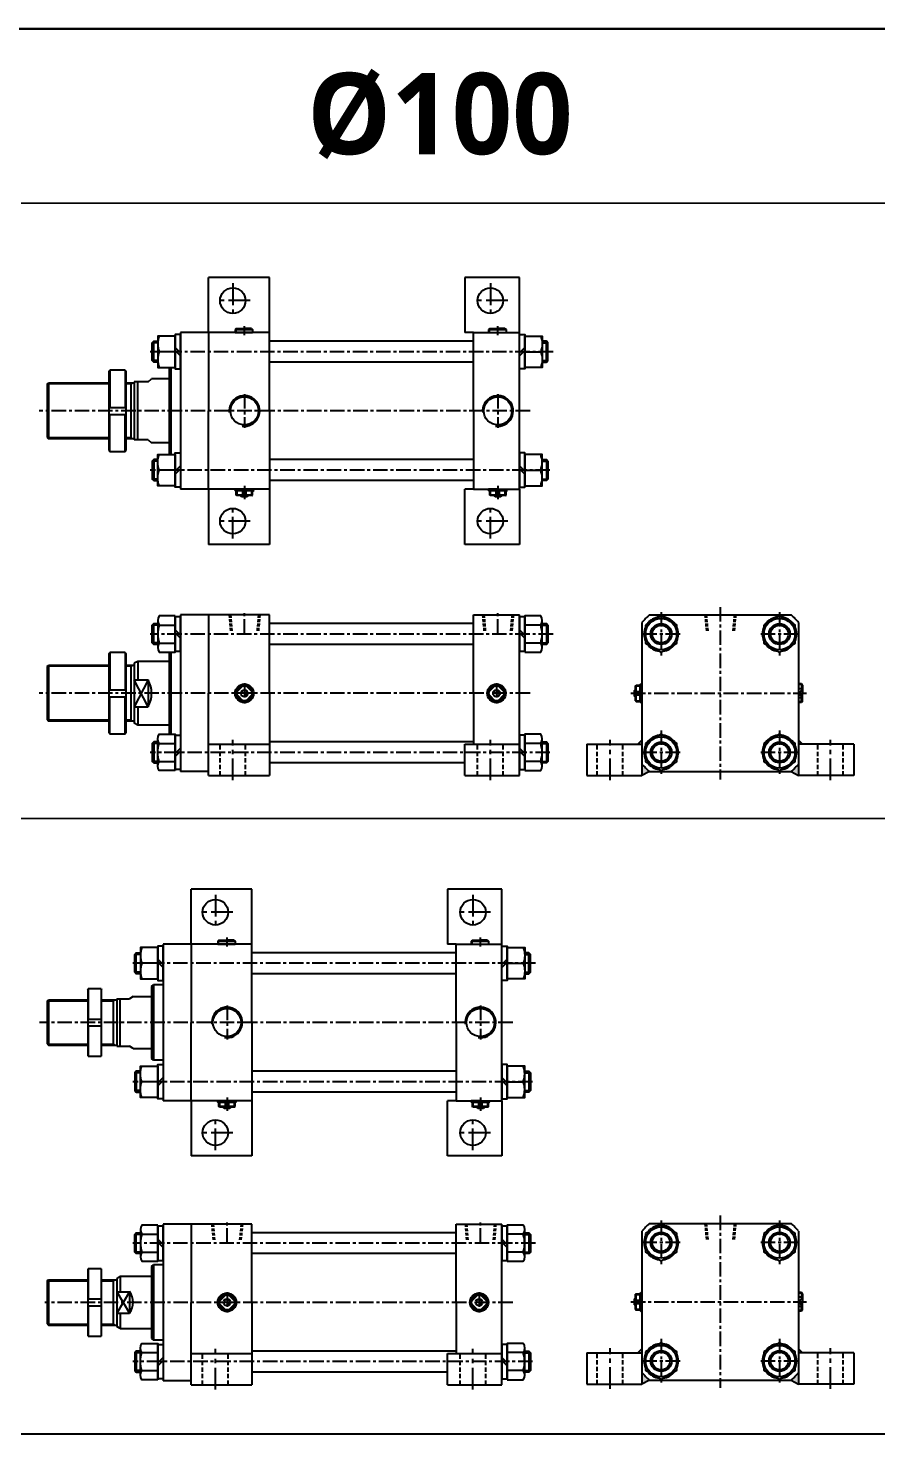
# Model space of a CAD drawing. Extents: x -819 to 29893, y -8942 to 3511.
# Drawn here: x 2728 to 3459, y 2299 to 3511 of the extents above; entities that cross this region are included whole.
import ezdxf

# ---------------------------------------------------------------- set-up
doc = ezdxf.new("R2010")
doc.units = 0
doc.header["$LTSCALE"] = 10
doc.header["$MEASUREMENT"] = 0
for name, pattern in [('CENTER', [2, 1.25, -0.25, 0.25, -0.25]), ('CENTERX2', [4, 2.5, -0.5, 0.5, -0.5]), ('HIDDEN', [0.375, 0.25, -0.125]), ('HIDDENX2', [0.75, 0.5, -0.25])]:
    doc.linetypes.add(name, pattern=pattern)
doc.layers.get('0').update_dxf_attribs({"linetype": 'CONTINUOUS'})
for name, color, linetype in [('CEN', 1, 'CENTERX2'), ('HID', 2, 'HIDDENX2'), ('ML', 7, 'CONTINUOUS'), ('외형선', 3, 'CONTINUOUS')]:
    doc.layers.add(name, color=color, linetype=linetype)
doc.styles.add('문자', font='romans.shx')

msp = doc.modelspace()

# ---------------------------------------------------------------- hatches: boundary and pattern name
at = {"layer": 'ML'}
h = msp.add_hatch(color=256, dxfattribs=at)
h.paths.add_polyline_path([(3257.3, 2897.3), (3253.8, 2893.8), (3257.3, 2893.8)])
h.paths.add_polyline_path([(3263.8, 2870.3, -0.02515), (3257.3, 2876.8), (3257.3, 2866.8)])
h = msp.add_hatch(color=256, dxfattribs=at)
h.paths.add_polyline_path([(3392.3, 2897.3), (3392.3, 2893.8), (3395.8, 2893.8)])
h.paths.add_polyline_path([(3392.3, 2876.8, -0.02515), (3385.8, 2870.3), (3392.3, 2866.8)])
h = msp.add_hatch(color=256, dxfattribs=at)
h.paths.add_polyline_path([(3257.3, 2372.9), (3253.8, 2369.4), (3257.3, 2369.4)])
h.paths.add_polyline_path([(3263.8, 2345.9, -0.02515), (3257.3, 2352.4), (3257.3, 2342.4)])
h = msp.add_hatch(color=256, dxfattribs=at)
h.paths.add_polyline_path([(3392.3, 2372.9), (3392.3, 2369.4), (3395.8, 2369.4)])
h.paths.add_polyline_path([(3392.3, 2352.4, -0.02515), (3385.8, 2345.9), (3392.3, 2342.4)])

# ---------------------------------------------------------------- linework, layer by layer
at = {"layer": 'CEN', "color": 1, "linetype": 'CENTER', "ltscale": 1.5}
for p, q in [((2904.6, 3291.1), (2904.6, 3261.1)), ((3126.6, 3291.1), (3126.6, 3261.1)), ((2919.6, 3276.1), (2889.6, 3276.1)), ((3141.6, 3276.1), (3111.6, 3276.1)), ((2904.6, 3071.1), (2904.6, 3101.1)), ((3126.6, 3071.1), (3126.6, 3101.1)), ((2919.6, 3086.1), (2889.6, 3086.1)), ((3141.6, 3086.1), (3111.6, 3086.1)), ((2904.6, 2862.8), (2904.6, 2897.8)), ((3126.6, 2862.8), (3126.6, 2897.8)), ((3229.8, 2862.8), (3229.8, 2897.8)), ((3419.8, 2862.8), (3419.8, 2897.8)), ((2889.6, 2764.1), (2889.6, 2734.1)), ((3111.6, 2764.1), (3111.6, 2734.1)), ((2904.6, 2749.1), (2874.6, 2749.1)), ((3126.6, 2749.1), (3096.6, 2749.1)), ((2889.6, 2544.1), (2889.6, 2574.1)), ((3111.6, 2544.1), (3111.6, 2574.1)), ((2904.6, 2559.1), (2874.6, 2559.1)), ((3126.6, 2559.1), (3096.6, 2559.1)), ((2889.6, 2337.9), (2889.6, 2372.9)), ((3111.6, 2337.9), (3111.6, 2372.9)), ((3229.8, 2338.4), (3229.8, 2373.4)), ((3419.8, 2338.4), (3419.8, 2373.4))]:
    msp.add_line(p, q, dxfattribs=at)
at = {"layer": 'CEN', "color": 7, "linetype": 'Continuous', "ltscale": 1.5}
for p, q in [((3104.6, 2866.8), (3104.6, 2893.8)), ((3089.6, 2341.9), (3089.6, 2368.9))]:
    msp.add_line(p, q, dxfattribs=at)
at = {"layer": 'HID', "color": 6, "linetype": 'HIDDEN', "ltscale": 1.5}
for p, q in [((2893.6, 2866.8), (2893.6, 2893.8)), ((2915.6, 2866.8), (2915.6, 2893.8)), ((3115.6, 2866.8), (3115.6, 2893.8)), ((3137.6, 2866.8), (3137.6, 2893.8)), ((3218.8, 2866.8), (3218.8, 2893.8)), ((3240.8, 2866.8), (3240.8, 2893.8)), ((3408.8, 2866.8), (3408.8, 2893.8)), ((3430.8, 2866.8), (3430.8, 2893.8)), ((2878.6, 2341.9), (2878.6, 2368.9)), ((2900.6, 2341.9), (2900.6, 2368.9)), ((3100.6, 2341.9), (3100.6, 2368.9)), ((3122.6, 2341.9), (3122.6, 2368.9)), ((3218.8, 2342.4), (3218.8, 2369.4)), ((3240.8, 2342.4), (3240.8, 2369.4)), ((3408.8, 2342.4), (3408.8, 2369.4)), ((3430.8, 2342.4), (3430.8, 2369.4))]:
    msp.add_line(p, q, dxfattribs=at)
at = {"layer": 'ML'}
for p, q in [((4354.6, 3510.2), (150, 3510.2)), ((2883.6, 3248.6), (2883.6, 3296.1)), ((2936.1, 3296.1), (2883.6, 3296.1)), ((3151.6, 3296.1), (3104.6, 3296.1)), ((3104.6, 3296.1), (3104.6, 3248.6)), ((3151.6, 3248.6), (3151.6, 3296.1)), ((2907.6, 3252.1), (2906.6, 3251.1)), ((2906.6, 3251.1), (2906.6, 3248.6)), ((2906.6, 3251.1), (2921.6, 3251.1)), ((2907.6, 3252.1), (2914.6, 3252.1)), ((2920.6, 3252.1), (2914.6, 3252.1)), ((2920.6, 3252.1), (2921.6, 3251.1)), ((2921.6, 3251.1), (2921.6, 3248.6)), ((3126.1, 3252.1), (3125.1, 3251.1)), ((3125.1, 3251.1), (3125.1, 3248.6)), ((3125.1, 3251.1), (3140.1, 3251.1)), ((3126.1, 3252.1), (3133.1, 3252.1)), ((3139.1, 3252.1), (3133.1, 3252.1)), ((3139.1, 3252.1), (3140.1, 3251.1)), ((3140.1, 3251.1), (3140.1, 3248.6)), ((2836.4, 3223.1), (2836.4, 3241.1)), ((2859.6, 3248.6), (2859.6, 3113.6)), ((2883.6, 3248.6), (2859.6, 3248.6)), ((2906.6, 3248.6), (2921.6, 3248.6)), ((3112.1, 3248.6), (3104.6, 3248.6)), ((3118.7, 3248.6), (3145.1, 3248.6)), ((3125.1, 3248.6), (3140.1, 3248.6)), ((3174.9, 3223.1), (3174.9, 3241.1)), ((2855, 3232.1), (2841.2, 3232.1)), ((2855, 3235.7), (2859.6, 3231.1)), ((2855, 3233.1), (2859.6, 3228.5)), ((3156.2, 3235.7), (3151.6, 3231.1)), ((3156.2, 3233.1), (3151.6, 3228.5)), ((3156.2, 3232.1), (3170, 3232.1)), ((2797.7, 3215.1), (2798.7, 3216.1)), ((2797.7, 3215.1), (2797.7, 3147.1)), ((2798.7, 3216.1), (2798.7, 3184.1)), ((2811.7, 3216.1), (2798.7, 3216.1)), ((2811.7, 3216.1), (2811.7, 3184.1)), ((2811.7, 3216.1), (2812.7, 3215.1)), ((2812.7, 3147.1), (2812.7, 3215.1)), ((2849.6, 3218.6), (2849.6, 3143.6)), ((2851.1, 3218.6), (2851.1, 3143.6)), ((2744.6, 3204.1), (2745.6, 3205.1)), ((2744.6, 3204.1), (2744.6, 3158.1)), ((2745.6, 3205.1), (2745.6, 3157.1)), ((2816.6, 3205.1), (2816.6, 3157.1)), ((2819.6, 3206.1), (2819.6, 3156.1)), ((2822.6, 3156.1), (2822.6, 3206.1)), ((2831.6, 3206.1), (2834.6, 3208.6)), ((2797.7, 3184.1), (2812.7, 3184.1)), ((2797.7, 3178.1), (2812.7, 3178.1)), ((2798.7, 3146.1), (2798.7, 3178.1)), ((2811.7, 3146.1), (2811.7, 3178.1)), ((2744.6, 3158.1), (2745.6, 3157.1)), ((2831.6, 3156.1), (2834.6, 3153.6)), ((2797.7, 3147.1), (2798.7, 3146.1)), ((2798.7, 3146.1), (2811.7, 3146.1)), ((2811.7, 3146.1), (2812.7, 3147.1)), ((2836.4, 3139.1), (2836.4, 3121.1)), ((2855, 3130.1), (2841.2, 3130.1)), ((2855, 3129.1), (2859.6, 3133.7)), ((2855, 3126.5), (2859.6, 3131.1)), ((3156.2, 3129.1), (3151.6, 3133.7)), ((3156.2, 3126.5), (3151.6, 3131.1)), ((3156.2, 3130.1), (3170, 3130.1)), ((3174.9, 3139.1), (3174.9, 3121.1)), ((2883.6, 3113.6), (2859.6, 3113.6)), ((2883.6, 3113.6), (2883.6, 3066.1)), ((2906.6, 3112.6), (2906.6, 3113.6)), ((2914.6, 3113.6), (2906.6, 3113.6)), ((2907.1, 3112.1), (2906.6, 3112.6)), ((2922.6, 3112.6), (2906.6, 3112.6)), ((2907.1, 3112.1), (2907.6, 3112.1)), ((2922.1, 3112.1), (2907.6, 3112.1)), ((2907.6, 3108.6), (2907.6, 3112.1)), ((2908.1, 3108.1), (2907.6, 3108.6)), ((2921.6, 3108.6), (2907.6, 3108.6)), ((2914.6, 3108.1), (2908.1, 3108.1)), ((2908.3, 3108.6), (2908.3, 3112.1)), ((2911.6, 3107.6), (2911.6, 3108.1)), ((2917.6, 3107.6), (2911.6, 3107.6)), ((2912.2, 3107.1), (2911.6, 3107.6)), ((2917.1, 3107.1), (2912.2, 3107.1)), ((2913.2, 3108.6), (2913.2, 3112.1)), ((2914.6, 3113.6), (2922.6, 3113.6)), ((2921.1, 3108.1), (2914.6, 3108.1)), ((2916.1, 3108.6), (2916.1, 3112.1)), ((2917.6, 3107.6), (2917.1, 3107.1)), ((2917.6, 3108.1), (2917.6, 3107.6)), ((2921, 3108.6), (2921, 3112.1)), ((2921.1, 3108.1), (2921.6, 3108.6)), ((2921.6, 3108.6), (2921.6, 3112.1)), ((2922.1, 3112.1), (2922.6, 3112.6)), ((2922.6, 3112.6), (2922.6, 3113.6)), ((3104.6, 3066.1), (3104.6, 3113.6)), ((3112.1, 3113.6), (3104.6, 3113.6)), ((3125.1, 3112.6), (3125.1, 3113.6)), ((3133.1, 3113.6), (3125.1, 3113.6)), ((3125.6, 3112.1), (3125.1, 3112.6)), ((3141.1, 3112.6), (3125.1, 3112.6)), ((3125.6, 3112.1), (3126.1, 3112.1)), ((3140.6, 3112.1), (3126.1, 3112.1)), ((3126.1, 3108.6), (3126.1, 3112.1)), ((3126.6, 3108.1), (3126.1, 3108.6)), ((3140.1, 3108.6), (3126.1, 3108.6)), ((3133.1, 3108.1), (3126.6, 3108.1)), ((3126.8, 3108.6), (3126.8, 3112.1)), ((3130.1, 3107.6), (3130.1, 3108.1)), ((3136.1, 3107.6), (3130.1, 3107.6)), ((3130.7, 3107.1), (3130.1, 3107.6)), ((3135.6, 3107.1), (3130.7, 3107.1)), ((3131.7, 3108.6), (3131.7, 3112.1)), ((3133.1, 3113.6), (3141.1, 3113.6)), ((3139.6, 3108.1), (3133.1, 3108.1)), ((3134.6, 3108.6), (3134.6, 3112.1)), ((3136.1, 3107.6), (3135.6, 3107.1)), ((3136.1, 3108.1), (3136.1, 3107.6)), ((3139.5, 3108.6), (3139.5, 3112.1)), ((3139.6, 3108.1), (3140.1, 3108.6)), ((3140.1, 3108.6), (3140.1, 3112.1)), ((3140.6, 3112.1), (3141.1, 3112.6)), ((3141.1, 3112.6), (3141.1, 3113.6)), ((3151.6, 3113.6), (3151.6, 3066.1)), ((2936.1, 3066.1), (2883.6, 3066.1)), ((3151.6, 3066.1), (3104.6, 3066.1)), ((2836.4, 2979.8), (2836.4, 2997.8)), ((2840, 3000.5), (2840, 2977.1)), ((2841.2, 2996.6), (2855, 2996.6)), ((2883.6, 3005.3), (2859.6, 3005.3)), ((2859.6, 3005.3), (2859.6, 2870.3)), ((3118.7, 3005.3), (3145.1, 3005.3)), ((3170, 2996.6), (3156.2, 2996.6)), ((3171.2, 2977.1), (3171.2, 3000.5)), ((3174.9, 2997.8), (3174.9, 2979.8)), ((3257.3, 2998.8), (3257.3, 2876.8)), ((3263.8, 3005.3), (3385.8, 3005.3)), ((3392.3, 2998.8), (3392.3, 2876.8)), ((2855, 2992.4), (2859.6, 2987.8)), ((2855, 2989.8), (2859.6, 2985.2)), ((3156.2, 2987.8), (3151.6, 2992.4)), ((3156.2, 2985.2), (3151.6, 2989.8)), ((2797.7, 2971.8), (2798.7, 2972.8)), ((2797.7, 2971.8), (2797.7, 2903.8)), ((2811.7, 2972.8), (2798.7, 2972.8)), ((2798.7, 2972.8), (2798.7, 2940.8)), ((2811.7, 2972.8), (2812.7, 2971.8)), ((2811.7, 2972.8), (2811.7, 2940.8)), ((2812.7, 2903.8), (2812.7, 2971.8)), ((2841.2, 2981), (2855, 2981)), ((2849.6, 2973.2), (2849.6, 2902.4)), ((2851.1, 2973.2), (2851.1, 2902.4)), ((3170, 2981), (3156.2, 2981)), ((2744.6, 2960.8), (2745.6, 2961.8)), ((2744.6, 2960.8), (2744.6, 2914.8)), ((2745.6, 2961.8), (2745.6, 2913.8)), ((2816.6, 2961.8), (2816.6, 2913.8)), ((2822.6, 2965.3), (2819.6, 2963.6)), ((2819.6, 2963.6), (2819.6, 2912)), ((2822.6, 2965.3), (2822.6, 2949.3)), ((2819.6, 2949.3), (2831.6, 2949.3)), ((2831.6, 2949.3), (2831.6, 2926.2)), ((3255.8, 2945.3), (3256.3, 2945.8)), ((3256.3, 2945.8), (3257.3, 2945.8)), ((3256.3, 2929.8), (3256.3, 2945.8)), ((3257.3, 2937.8), (3257.3, 2945.8)), ((3394.8, 2945.8), (3392.3, 2945.8)), ((3395.8, 2944.8), (3394.8, 2945.8)), ((3394.8, 2945.8), (3394.8, 2941.7)), ((2797.7, 2940.8), (2812.7, 2940.8)), ((2797.7, 2934.8), (2812.7, 2934.8)), ((2798.7, 2902.8), (2798.7, 2934.8)), ((2811.7, 2902.8), (2811.7, 2934.8)), ((2908.3, 2939.2), (2913.2, 2944.1)), ((2908.3, 2936.3), (2913.2, 2931.4)), ((2916.1, 2944.1), (2921, 2939.2)), ((2916.1, 2931.4), (2921, 2936.3)), ((3125.5, 2939.2), (3130.4, 2944.1)), ((3125.5, 2936.3), (3130.4, 2931.4)), ((3133.3, 2944.1), (3138.2, 2939.2)), ((3133.3, 2931.4), (3138.2, 2936.3)), ((3250.8, 2940.2), (3251.3, 2940.8)), ((3250.8, 2935.3), (3250.8, 2940.2)), ((3251.3, 2934.8), (3250.8, 2935.3)), ((3251.3, 2934.8), (3251.3, 2940.8)), ((3251.3, 2940.8), (3251.8, 2940.8)), ((3251.8, 2934.8), (3251.3, 2934.8)), ((3251.8, 2944.3), (3252.3, 2944.8)), ((3251.8, 2937.8), (3251.8, 2944.3)), ((3251.8, 2931.3), (3251.8, 2937.8)), ((3252.3, 2944.8), (3255.8, 2944.8)), ((3252.3, 2930.8), (3252.3, 2944.8)), ((3252.3, 2944.1), (3255.8, 2944.1)), ((3252.3, 2939.2), (3255.8, 2939.2)), ((3252.3, 2936.3), (3255.8, 2936.3)), ((3255.8, 2945.3), (3255.8, 2944.8)), ((3255.8, 2930.3), (3255.8, 2944.8)), ((3257.3, 2937.8), (3257.3, 2929.8)), ((3395.8, 2941.7), (3392.3, 2941.7)), ((3395.8, 2933.9), (3392.3, 2933.9)), ((3394.8, 2929.8), (3394.8, 2933.9)), ((3395.8, 2944.8), (3395.8, 2937.8)), ((3395.8, 2930.8), (3395.8, 2937.8)), ((2819.6, 2926.2), (2831.6, 2926.2)), ((2822.6, 2926.2), (2822.6, 2910.3)), ((3251.8, 2931.3), (3252.3, 2930.8)), ((3252.3, 2931.4), (3255.8, 2931.4)), ((3252.3, 2930.8), (3255.8, 2930.8)), ((3255.8, 2930.3), (3256.3, 2929.8)), ((3256.3, 2929.8), (3257.3, 2929.8)), ((3394.8, 2929.8), (3392.3, 2929.8)), ((3395.8, 2930.8), (3394.8, 2929.8)), ((2744.6, 2914.8), (2745.6, 2913.8)), ((2822.6, 2910.3), (2819.6, 2912)), ((2797.7, 2903.8), (2798.7, 2902.8)), ((2798.7, 2902.8), (2811.7, 2902.8)), ((2811.7, 2902.8), (2812.7, 2903.8)), ((2840, 2875.1), (2840, 2898.5)), ((3171.2, 2875.1), (3171.2, 2898.5)), ((3257.3, 2897.3), (3253.8, 2893.8)), ((3392.3, 2897.3), (3395.8, 2893.8)), ((2836.4, 2895.8), (2836.4, 2877.8)), ((2841.2, 2894.6), (2855, 2894.6)), ((2855, 2885.8), (2859.6, 2890.4)), ((2855, 2883.2), (2859.6, 2887.8)), ((2883.6, 2893.8), (2936.1, 2893.8)), ((3104.6, 2893.8), (3151.6, 2893.8)), ((3156.2, 2885.8), (3151.6, 2890.4)), ((3156.2, 2883.2), (3151.6, 2887.8)), ((3170, 2894.6), (3156.2, 2894.6)), ((3174.9, 2895.8), (3174.9, 2877.8)), ((3209.8, 2893.8), (3257.3, 2893.8)), ((3209.8, 2893.8), (3209.8, 2866.8)), ((3439.8, 2893.8), (3392.3, 2893.8)), ((3439.8, 2893.8), (3439.8, 2866.8)), ((2841.2, 2879), (2855, 2879)), ((3170, 2879), (3156.2, 2879)), ((3257.3, 2876.8), (3257.3, 2866.8)), ((3392.3, 2876.8), (3392.3, 2866.8)), ((2883.6, 2870.3), (2859.6, 2870.3)), ((2883.6, 2866.8), (2936.1, 2866.8)), ((3104.6, 2866.8), (3151.6, 2866.8)), ((3209.8, 2866.8), (3257.3, 2866.8)), ((3263.8, 2870.3), (3257.3, 2866.8)), ((3263.8, 2870.3), (3385.8, 2870.3)), ((3385.8, 2870.3), (3392.3, 2866.8)), ((3439.8, 2866.8), (3392.3, 2866.8)), ((2868.6, 2721.6), (2868.6, 2769.1)), ((2921.1, 2769.1), (2868.6, 2769.1)), ((3136.6, 2769.1), (3089.6, 2769.1)), ((3089.6, 2769.1), (3089.6, 2721.6)), ((3136.6, 2721.6), (3136.6, 2769.1)), ((2844.6, 2721.6), (2844.6, 2586.6)), ((2868.6, 2721.6), (2844.6, 2721.6)), ((2892.6, 2725.1), (2891.6, 2724.1)), ((2891.6, 2724.1), (2891.6, 2721.6)), ((2891.6, 2724.1), (2906.6, 2724.1)), ((2891.6, 2721.6), (2906.6, 2721.6)), ((2892.6, 2725.1), (2899.6, 2725.1)), ((2905.6, 2725.1), (2899.6, 2725.1)), ((2905.6, 2725.1), (2906.6, 2724.1)), ((2906.6, 2724.1), (2906.6, 2721.6)), ((3097.1, 2721.6), (3089.6, 2721.6)), ((3103.7, 2721.6), (3130.1, 2721.6)), ((3111.1, 2725.1), (3110.1, 2724.1)), ((3110.1, 2724.1), (3110.1, 2721.6)), ((3110.1, 2724.1), (3125.1, 2724.1)), ((3110.1, 2721.6), (3125.1, 2721.6)), ((3111.1, 2725.1), (3118.1, 2725.1)), ((3124.1, 2725.1), (3118.1, 2725.1)), ((3124.1, 2725.1), (3125.1, 2724.1)), ((3125.1, 2724.1), (3125.1, 2721.6)), ((2821.4, 2696.1), (2821.4, 2714.1)), ((2840, 2705.1), (2826.2, 2705.1)), ((2840, 2708.7), (2844.6, 2704.1)), ((2840, 2706.1), (2844.6, 2701.5)), ((3141.2, 2708.7), (3136.6, 2704.1)), ((3141.2, 2706.1), (3136.6, 2701.5)), ((3141.2, 2705.1), (3155, 2705.1)), ((3159.9, 2696.1), (3159.9, 2714.1)), ((2779.5, 2682.6), (2780, 2683.1)), ((2779.5, 2682.6), (2779.5, 2625.6)), ((2780, 2683.1), (2780, 2657.1)), ((2791, 2683.1), (2780, 2683.1)), ((2791, 2683.1), (2791, 2657.1)), ((2791, 2683.1), (2791.5, 2682.6)), ((2791.5, 2625.6), (2791.5, 2682.6)), ((2834.6, 2685.1), (2836.1, 2686.6)), ((2834.6, 2685.1), (2834.6, 2623.1)), ((2836.1, 2686.6), (2836.1, 2621.6)), ((2744.6, 2672.6), (2745.6, 2673.6)), ((2744.6, 2672.6), (2744.6, 2635.6)), ((2745.6, 2673.6), (2745.6, 2634.6)), ((2801.6, 2673.6), (2801.6, 2634.6)), ((2804.6, 2674.6), (2804.6, 2633.6)), ((2807.6, 2633.6), (2807.6, 2674.6)), ((2818.6, 2676.6), (2815.6, 2674.6)), ((2779.5, 2657.1), (2791.5, 2657.1)), ((2779.5, 2651.1), (2791.5, 2651.1)), ((2780, 2651.1), (2780, 2625.1)), ((2791, 2651.1), (2791, 2625.1)), ((2744.6, 2635.6), (2745.6, 2634.6)), ((2818.6, 2631.6), (2815.6, 2633.6)), ((2779.5, 2625.6), (2780, 2625.1)), ((2780, 2625.1), (2791, 2625.1)), ((2791, 2625.1), (2791.5, 2625.6)), ((2836.1, 2621.6), (2834.6, 2623.1)), ((2821.4, 2612.1), (2821.4, 2594.1)), ((2840, 2602.1), (2844.6, 2606.7)), ((3141.2, 2602.1), (3136.6, 2606.7)), ((3159.9, 2612.1), (3159.9, 2594.1)), ((2840, 2603.1), (2826.2, 2603.1)), ((2840, 2599.5), (2844.6, 2604.1)), ((3141.2, 2599.5), (3136.6, 2604.1)), ((3141.2, 2603.1), (3155, 2603.1)), ((2868.6, 2586.6), (2844.6, 2586.6)), ((2868.6, 2586.6), (2868.6, 2539.1)), ((2891.6, 2585.6), (2891.6, 2586.6)), ((2899.6, 2586.6), (2891.6, 2586.6)), ((2892.1, 2585.1), (2891.6, 2585.6)), ((2907.6, 2585.6), (2891.6, 2585.6)), ((2892.1, 2585.1), (2892.6, 2585.1)), ((2907.1, 2585.1), (2892.6, 2585.1)), ((2892.6, 2581.6), (2892.6, 2585.1)), ((2893.3, 2581.6), (2893.3, 2585.1)), ((2898.2, 2581.6), (2898.2, 2585.1)), ((2899.6, 2586.6), (2907.6, 2586.6)), ((2901.1, 2581.6), (2901.1, 2585.1)), ((2906, 2581.6), (2906, 2585.1)), ((2906.6, 2581.6), (2906.6, 2585.1)), ((2907.1, 2585.1), (2907.6, 2585.6)), ((2907.6, 2585.6), (2907.6, 2586.6)), ((3089.6, 2539.1), (3089.6, 2586.6)), ((3097.1, 2586.6), (3089.6, 2586.6)), ((3110.1, 2585.6), (3110.1, 2586.6)), ((3118.1, 2586.6), (3110.1, 2586.6)), ((3110.6, 2585.1), (3110.1, 2585.6)), ((3126.1, 2585.6), (3110.1, 2585.6)), ((3110.6, 2585.1), (3111.1, 2585.1)), ((3125.6, 2585.1), (3111.1, 2585.1)), ((3111.1, 2581.6), (3111.1, 2585.1)), ((3111.8, 2581.6), (3111.8, 2585.1)), ((3116.7, 2581.6), (3116.7, 2585.1)), ((3118.1, 2586.6), (3126.1, 2586.6)), ((3119.6, 2581.6), (3119.6, 2585.1)), ((3124.5, 2581.6), (3124.5, 2585.1)), ((3125.1, 2581.6), (3125.1, 2585.1)), ((3125.6, 2585.1), (3126.1, 2585.6)), ((3126.1, 2585.6), (3126.1, 2586.6)), ((3136.6, 2586.6), (3136.6, 2539.1)), ((2893.1, 2581.1), (2892.6, 2581.6)), ((2906.6, 2581.6), (2892.6, 2581.6)), ((2899.6, 2581.1), (2893.1, 2581.1)), ((2896.6, 2580.6), (2896.6, 2581.1)), ((2902.6, 2580.6), (2896.6, 2580.6)), ((2897.2, 2580.1), (2896.6, 2580.6)), ((2902.1, 2580.1), (2897.2, 2580.1)), ((2906.1, 2581.1), (2899.6, 2581.1)), ((2902.6, 2580.6), (2902.1, 2580.1)), ((2902.6, 2581.1), (2902.6, 2580.6)), ((2906.1, 2581.1), (2906.6, 2581.6)), ((3111.6, 2581.1), (3111.1, 2581.6)), ((3125.1, 2581.6), (3111.1, 2581.6)), ((3118.1, 2581.1), (3111.6, 2581.1)), ((3115.1, 2580.6), (3115.1, 2581.1)), ((3121.1, 2580.6), (3115.1, 2580.6)), ((3115.7, 2580.1), (3115.1, 2580.6)), ((3120.6, 2580.1), (3115.7, 2580.1)), ((3124.6, 2581.1), (3118.1, 2581.1)), ((3121.1, 2580.6), (3120.6, 2580.1)), ((3121.1, 2581.1), (3121.1, 2580.6)), ((3124.6, 2581.1), (3125.1, 2581.6)), ((2921.1, 2539.1), (2868.6, 2539.1)), ((3136.6, 2539.1), (3089.6, 2539.1)), ((2821.4, 2454.9), (2821.4, 2472.9)), ((2825, 2475.6), (2825, 2452.2)), ((2868.6, 2480.4), (2844.6, 2480.4)), ((2844.6, 2480.4), (2844.6, 2345.4)), ((3103.7, 2480.4), (3130.1, 2480.4)), ((3156.2, 2452.2), (3156.2, 2475.6)), ((3159.9, 2472.9), (3159.9, 2454.9)), ((3257.3, 2474.4), (3257.3, 2352.4)), ((3263.8, 2480.9), (3385.8, 2480.9)), ((3392.3, 2474.4), (3392.3, 2352.4)), ((2826.2, 2471.7), (2840, 2471.7)), ((2840, 2467.5), (2844.6, 2462.9)), ((2840, 2464.9), (2844.6, 2460.3)), ((3141.2, 2462.9), (3136.6, 2467.5)), ((3141.2, 2460.3), (3136.6, 2464.9)), ((3155, 2471.7), (3141.2, 2471.7)), ((2826.2, 2456.1), (2840, 2456.1)), ((3155, 2456.1), (3141.2, 2456.1)), ((2779.5, 2441.4), (2780, 2441.9)), ((2779.5, 2441.4), (2779.5, 2384.4)), ((2780, 2441.9), (2780, 2415.9)), ((2791, 2441.9), (2780, 2441.9)), ((2791, 2441.9), (2791, 2415.9)), ((2791, 2441.9), (2791.5, 2441.4)), ((2791.5, 2384.4), (2791.5, 2441.4)), ((2834.6, 2443.9), (2836.1, 2445.4)), ((2834.6, 2443.9), (2834.6, 2381.9)), ((2836.1, 2445.4), (2836.1, 2380.4)), ((2744.6, 2431.4), (2745.6, 2432.4)), ((2744.6, 2431.4), (2744.6, 2394.4)), ((2745.6, 2432.4), (2745.6, 2393.4)), ((2801.6, 2432.4), (2801.6, 2393.4)), ((2807.6, 2435.4), (2804.6, 2433.6)), ((2804.6, 2433.6), (2804.6, 2392.1)), ((2807.6, 2435.4), (2807.6, 2422.1)), ((2779.5, 2415.9), (2791.5, 2415.9)), ((2804.6, 2422.1), (2815.6, 2422.1)), ((2815.6, 2422.1), (2815.6, 2403.6)), ((2893.3, 2414.3), (2898.2, 2419.2)), ((2901.1, 2419.2), (2906, 2414.3)), ((3110.5, 2414.3), (3115.4, 2419.2)), ((3118.3, 2419.2), (3123.2, 2414.3)), ((3250.8, 2415.9), (3251.3, 2416.4)), ((3250.8, 2410.9), (3250.8, 2415.9)), ((3251.3, 2410.4), (3251.3, 2416.4)), ((3251.3, 2416.4), (3251.8, 2416.4)), ((3251.8, 2419.9), (3252.3, 2420.4)), ((3251.8, 2413.4), (3251.8, 2419.9)), ((3251.8, 2406.9), (3251.8, 2413.4)), ((3252.3, 2420.4), (3255.8, 2420.4)), ((3252.3, 2406.4), (3252.3, 2420.4)), ((3252.3, 2419.7), (3255.8, 2419.7)), ((3252.3, 2414.8), (3255.8, 2414.8)), ((3255.8, 2420.9), (3256.3, 2421.4)), ((3255.8, 2420.9), (3255.8, 2420.4)), ((3255.8, 2405.9), (3255.8, 2420.4)), ((3256.3, 2421.4), (3257.3, 2421.4)), ((3256.3, 2405.4), (3256.3, 2421.4)), ((3257.3, 2413.4), (3257.3, 2421.4)), ((3257.3, 2413.4), (3257.3, 2405.4)), ((3394.8, 2421.4), (3392.3, 2421.4)), ((3395.8, 2417.3), (3392.3, 2417.3)), ((3395.8, 2420.4), (3394.8, 2421.4)), ((3394.8, 2421.4), (3394.8, 2417.3)), ((3395.8, 2420.4), (3395.8, 2413.4)), ((3395.8, 2406.4), (3395.8, 2413.4)), ((2779.5, 2409.9), (2791.5, 2409.9)), ((2780, 2409.9), (2780, 2383.9)), ((2791, 2409.9), (2791, 2383.9)), ((2804.6, 2403.6), (2815.6, 2403.6)), ((2807.6, 2403.6), (2807.6, 2390.4)), ((2893.3, 2411.4), (2898.2, 2406.5)), ((2901.1, 2406.5), (2906, 2411.4)), ((3110.5, 2411.4), (3115.4, 2406.5)), ((3118.3, 2406.5), (3123.2, 2411.4)), ((3251.3, 2410.4), (3250.8, 2410.9)), ((3251.8, 2410.4), (3251.3, 2410.4)), ((3251.8, 2406.9), (3252.3, 2406.4)), ((3252.3, 2412), (3255.8, 2412)), ((3252.3, 2407.1), (3255.8, 2407.1)), ((3252.3, 2406.4), (3255.8, 2406.4)), ((3255.8, 2405.9), (3256.3, 2405.4)), ((3256.3, 2405.4), (3257.3, 2405.4)), ((3395.8, 2409.5), (3392.3, 2409.5)), ((3394.8, 2405.4), (3392.3, 2405.4)), ((3394.8, 2405.4), (3394.8, 2409.5)), ((3395.8, 2406.4), (3394.8, 2405.4)), ((2744.6, 2394.4), (2745.6, 2393.4)), ((2807.6, 2390.4), (2804.6, 2392.1)), ((2779.5, 2384.4), (2780, 2383.9)), ((2780, 2383.9), (2791, 2383.9)), ((2791, 2383.9), (2791.5, 2384.4)), ((2834.6, 2381.9), (2836.1, 2380.4)), ((2821.4, 2370.9), (2821.4, 2352.9)), ((2825, 2350.2), (2825, 2373.6)), ((2826.2, 2369.7), (2840, 2369.7)), ((2840, 2360.9), (2844.6, 2365.5)), ((2868.6, 2368.9), (2921.1, 2368.9)), ((3089.6, 2368.9), (3136.6, 2368.9)), ((3141.2, 2360.9), (3136.6, 2365.5)), ((3155, 2369.7), (3141.2, 2369.7)), ((3156.2, 2350.2), (3156.2, 2373.6)), ((3159.9, 2370.9), (3159.9, 2352.9)), ((3209.8, 2369.4), (3257.3, 2369.4)), ((3209.8, 2369.4), (3209.8, 2342.4)), ((3257.3, 2372.9), (3253.8, 2369.4)), ((3392.3, 2372.9), (3395.8, 2369.4)), ((3439.8, 2369.4), (3392.3, 2369.4)), ((3439.8, 2369.4), (3439.8, 2342.4)), ((2826.2, 2354.1), (2840, 2354.1)), ((2840, 2358.3), (2844.6, 2362.9)), ((3141.2, 2358.3), (3136.6, 2362.9)), ((3155, 2354.1), (3141.2, 2354.1)), ((3257.3, 2352.4), (3257.3, 2342.4)), ((3392.3, 2352.4), (3392.3, 2342.4)), ((2868.6, 2345.4), (2844.6, 2345.4)), ((2868.6, 2341.9), (2921.1, 2341.9)), ((3089.6, 2341.9), (3136.6, 2341.9)), ((3209.8, 2342.4), (3257.3, 2342.4)), ((3263.8, 2345.9), (3257.3, 2342.4)), ((3263.8, 2345.9), (3385.8, 2345.9)), ((3385.8, 2345.9), (3392.3, 2342.4)), ((3439.8, 2342.4), (3392.3, 2342.4))]:
    msp.add_line(p, q, dxfattribs=at)
at = {"layer": 'ML', "color": 2}
for p, q in [((2907.1, 3251.6), (2907.1, 3248.6)), ((3125.6, 3251.6), (3125.6, 3248.6)), ((2840, 3239.7), (2835, 3239.7)), ((3171.2, 3239.7), (3176.2, 3239.7)), ((2840, 3224.4), (2835, 3224.4)), ((3171.2, 3224.4), (3176.2, 3224.4)), ((2816.6, 3204.3), (2817.9, 3205.1)), ((2816.6, 3157.8), (2817.9, 3157.1)), ((2840, 3137.7), (2835, 3137.7)), ((3171.2, 3137.7), (3176.2, 3137.7)), ((2840, 3122.4), (2835, 3122.4)), ((3171.2, 3122.4), (3176.2, 3122.4)), ((2907.1, 3112.1), (2907.1, 3113.6)), ((2912.2, 3107.1), (2912.2, 3108.1)), ((2917.1, 3107.1), (2917.1, 3108.1)), ((2922.1, 3112.1), (2922.1, 3113.6)), ((3125.6, 3112.1), (3125.6, 3113.6)), ((3130.7, 3107.1), (3130.7, 3108.1)), ((3135.6, 3107.1), (3135.6, 3108.1)), ((3140.6, 3112.1), (3140.6, 3113.6)), ((2840, 2996.4), (2835, 2996.4)), ((3171.2, 2996.4), (3176.2, 2996.4)), ((2840, 2981.1), (2835, 2981.1)), ((3171.2, 2981.1), (3176.2, 2981.1)), ((2816.6, 2961), (2817.9, 2961.8)), ((2831.6, 2949.3), (2819.6, 2926.2)), ((2831.6, 2926.2), (2819.6, 2949.3)), ((3250.8, 2940.2), (3251.8, 2940.2)), ((3250.8, 2935.3), (3251.8, 2935.3)), ((3255.8, 2945.3), (3257.3, 2945.3)), ((3395.3, 2945.3), (3392.3, 2945.3)), ((3392.8, 2937.8), (3392.3, 2938.4)), ((3392.8, 2937.8), (3392.3, 2937.1)), ((3392.8, 2937.8), (3395.8, 2941.7)), ((3392.8, 2937.8), (3395.8, 2933.9)), ((3255.8, 2930.3), (3257.3, 2930.3)), ((3395.3, 2930.3), (3392.3, 2930.3)), ((2816.6, 2914.5), (2817.9, 2913.8)), ((2840, 2894.4), (2835, 2894.4)), ((3171.2, 2894.4), (3176.2, 2894.4)), ((2840, 2879.1), (2835, 2879.1)), ((3171.2, 2879.1), (3176.2, 2879.1)), ((2892.1, 2724.6), (2892.1, 2721.6)), ((3110.6, 2724.6), (3110.6, 2721.6)), ((2825, 2712.7), (2820, 2712.7)), ((3156.2, 2712.7), (3161.2, 2712.7)), ((2825, 2697.4), (2820, 2697.4)), ((3156.2, 2697.4), (3161.2, 2697.4)), ((2801.6, 2672.8), (2802.9, 2673.6)), ((2801.6, 2635.3), (2802.9, 2634.6)), ((2825, 2610.7), (2820, 2610.7)), ((3156.2, 2610.7), (3161.2, 2610.7)), ((2825, 2595.4), (2820, 2595.4)), ((3156.2, 2595.4), (3161.2, 2595.4)), ((2892.1, 2585.1), (2892.1, 2586.6)), ((2907.1, 2585.1), (2907.1, 2586.6)), ((3110.6, 2585.1), (3110.6, 2586.6)), ((3125.6, 2585.1), (3125.6, 2586.6)), ((2897.2, 2580.1), (2897.2, 2581.1)), ((2902.1, 2580.1), (2902.1, 2581.1)), ((3115.7, 2580.1), (3115.7, 2581.1)), ((3120.6, 2580.1), (3120.6, 2581.1)), ((2825, 2471.5), (2820, 2471.5)), ((3156.2, 2471.5), (3161.2, 2471.5)), ((2825, 2456.2), (2820, 2456.2)), ((3156.2, 2456.2), (3161.2, 2456.2)), ((2801.6, 2431.6), (2802.9, 2432.4)), ((2804.6, 2422.1), (2815.6, 2403.6)), ((2815.6, 2422.1), (2804.6, 2403.6)), ((3250.8, 2415.9), (3251.8, 2415.9)), ((3255.8, 2420.9), (3257.3, 2420.9)), ((3395.3, 2420.9), (3392.3, 2420.9)), ((3392.8, 2413.4), (3392.3, 2414.1)), ((3392.8, 2413.4), (3392.3, 2412.8)), ((3392.8, 2413.4), (3395.8, 2417.3)), ((3392.8, 2413.4), (3395.8, 2409.5)), ((3250.8, 2410.9), (3251.8, 2410.9)), ((3255.8, 2405.9), (3257.3, 2405.9)), ((3395.3, 2405.9), (3392.3, 2405.9)), ((2801.6, 2394.1), (2802.9, 2393.4)), ((2825, 2369.5), (2820, 2369.5)), ((3156.2, 2369.5), (3161.2, 2369.5)), ((2825, 2354.2), (2820, 2354.2)), ((3156.2, 2354.2), (3161.2, 2354.2))]:
    msp.add_line(p, q, dxfattribs=at)
at = {"layer": 'ML', "color": 1, "linetype": 'CENTER'}
for p, q in [((2914.6, 3246.4), (2914.6, 3254.1)), ((3133.1, 3246.4), (3133.1, 3254.1)), ((3180.6, 3232.1), (2833.3, 3232.1)), ((2914.6, 3195.6), (2914.6, 3166.5)), ((3133.1, 3195.6), (3133.1, 3166.5)), ((3160.9, 3181.1), (2737.7, 3181.1)), ((3178, 3130.1), (2833.3, 3130.1)), ((2914.6, 3116.6), (2914.6, 3104.9)), ((3133.1, 3116.6), (3133.1, 3104.9)), ((2914.6, 2989.2), (2914.6, 3007)), ((3133.1, 2989.2), (3133.1, 3007)), ((3273.8, 3007.8), (3273.8, 2969.8)), ((3324.8, 3012), (3324.8, 2863.5)), ((3375.8, 3007.8), (3375.8, 2969.8)), ((3180.6, 2988.8), (2833.3, 2988.8)), ((3290.2, 2988.8), (3257.4, 2988.8)), ((3392.2, 2988.8), (3359.4, 2988.8)), ((2914.6, 2946.6), (2914.6, 2929)), ((3131.9, 2946.6), (3131.9, 2929)), ((3160.9, 2937.8), (2737.7, 2937.8)), ((3247.7, 2937.8), (3399.1, 2937.8)), ((3273.8, 2905.8), (3273.8, 2867.8)), ((3375.8, 2905.8), (3375.8, 2867.8)), ((3178, 2886.8), (2833.3, 2886.8)), ((3290.2, 2886.8), (3257.4, 2886.8)), ((3392.2, 2886.8), (3359.4, 2886.8)), ((2899.6, 2719.5), (2899.6, 2727.2)), ((3118.1, 2719.5), (3118.1, 2727.2)), ((3165.6, 2705.1), (2818.3, 2705.1)), ((2899.6, 2668.6), (2899.6, 2639.5)), ((3118.1, 2668.6), (3118.1, 2639.5)), ((3145.9, 2654.1), (2738.1, 2654.1)), ((3163, 2603.1), (2818.3, 2603.1)), ((2899.6, 2589.6), (2899.6, 2578)), ((3118.1, 2589.6), (3118.1, 2578)), ((3324.8, 2487.7), (3324.8, 2339.2)), ((2899.6, 2464.3), (2899.6, 2482.1)), ((3118.1, 2464.3), (3118.1, 2482.1)), ((3273.8, 2483.4), (3273.8, 2445.4)), ((3375.8, 2483.4), (3375.8, 2445.4)), ((3165.6, 2463.9), (2818.3, 2463.9)), ((3290.2, 2464.4), (3257.4, 2464.4)), ((3392.2, 2464.4), (3359.4, 2464.4)), ((3145.9, 2412.9), (2742.6, 2412.9)), ((2899.6, 2421.7), (2899.6, 2404.1)), ((3116.9, 2421.7), (3116.9, 2404.1)), ((3247.7, 2413.4), (3399.1, 2413.4)), ((3273.8, 2381.4), (3273.8, 2343.4)), ((3375.8, 2381.4), (3375.8, 2343.4)), ((3163, 2361.9), (2818.3, 2361.9)), ((3290.2, 2362.4), (3257.4, 2362.4)), ((3392.2, 2362.4), (3359.4, 2362.4))]:
    msp.add_line(p, q, dxfattribs=at)
at = {"layer": 'ML', "color": 7}
for p, q in [((2936.1, 3248.6), (2883.6, 3248.6)), ((2883.6, 3248.6), (2883.6, 3181.1)), ((2936.1, 3181.1), (2936.1, 3248.6)), ((3112.1, 3248.6), (3151.6, 3248.6)), ((3112.1, 3181.1), (3112.1, 3248.6)), ((3151.6, 3113.6), (3151.6, 3248.6)), ((2883.6, 3113.6), (2883.6, 3181.1)), ((2936.1, 3181.1), (2936.1, 3113.6)), ((3112.1, 3181.1), (3112.1, 3113.6)), ((2936.1, 3113.6), (2883.6, 3113.6)), ((3112.1, 3113.6), (3151.6, 3113.6)), ((2883.6, 3005.3), (2883.6, 2937.8)), ((2936.1, 3005.3), (2883.6, 3005.3)), ((2936.1, 2937.8), (2936.1, 3005.3)), ((3112.1, 3005.3), (3151.6, 3005.3)), ((3112.1, 2937.8), (3112.1, 3005.3)), ((3151.6, 2866.8), (3151.6, 3005.3)), ((2883.6, 2866.8), (2883.6, 2937.8)), ((2936.1, 2937.8), (2936.1, 2866.8)), ((3112.1, 2937.8), (3112.1, 2893.8)), ((2921.1, 2721.6), (2868.6, 2721.6)), ((2868.6, 2721.6), (2868.6, 2654.1)), ((2921.1, 2654.1), (2921.1, 2721.6)), ((3097.1, 2721.6), (3136.6, 2721.6)), ((3097.1, 2654.1), (3097.1, 2721.6)), ((3136.6, 2586.6), (3136.6, 2721.6)), ((2868.6, 2586.6), (2868.6, 2654.1)), ((2921.1, 2654.1), (2921.1, 2586.6)), ((3097.1, 2654.1), (3097.1, 2586.6)), ((2921.1, 2586.6), (2868.6, 2586.6)), ((3097.1, 2586.6), (3136.6, 2586.6)), ((2868.6, 2480.4), (2868.6, 2412.9)), ((2921.1, 2480.4), (2868.6, 2480.4)), ((2921.1, 2412.9), (2921.1, 2480.4)), ((3097.1, 2480.4), (3136.6, 2480.4)), ((3097.1, 2412.9), (3097.1, 2480.4)), ((3136.6, 2341.9), (3136.6, 2480.4)), ((2868.6, 2341.9), (2868.6, 2412.9)), ((2921.1, 2412.9), (2921.1, 2341.9)), ((3097.1, 2412.9), (3097.1, 2368.9))]:
    msp.add_line(p, q, dxfattribs=at)
at = {"layer": 'ML', "color": 7, "linetype": 'Continuous'}
for p, q in [((3112.1, 3241.1), (2936.1, 3241.1)), ((3112.1, 3223.1), (2936.1, 3223.1)), ((2797.7, 3205.1), (2745.6, 3205.1)), ((2819.6, 3205.1), (2812.7, 3205.1)), ((2831.6, 3206.1), (2819.6, 3206.1)), ((2849.6, 3208.6), (2834.6, 3208.6)), ((2797.7, 3157.1), (2745.6, 3157.1)), ((2819.6, 3157.1), (2812.7, 3157.1)), ((2831.6, 3156.1), (2819.6, 3156.1)), ((2849.6, 3153.6), (2834.6, 3153.6)), ((3112.1, 3139.1), (2936.1, 3139.1)), ((3112.1, 3121.1), (2936.1, 3121.1)), ((3112.1, 2997.8), (2936.1, 2997.8)), ((3112.1, 2979.8), (2936.1, 2979.8)), ((2797.7, 2961.8), (2745.6, 2961.8)), ((2819.6, 2961.8), (2812.7, 2961.8)), ((2849.6, 2965.3), (2822.6, 2965.3)), ((2797.7, 2913.8), (2745.6, 2913.8)), ((2819.6, 2913.8), (2812.7, 2913.8)), ((2849.6, 2910.3), (2822.6, 2910.3)), ((3112.1, 2895.8), (2936.1, 2895.8)), ((3104.6, 2877.8), (2936.1, 2877.8)), ((3097.1, 2714.1), (2921.1, 2714.1)), ((3097.1, 2696.1), (2921.1, 2696.1)), ((2844.6, 2686.6), (2836.1, 2686.6)), ((2745.6, 2673.6), (2779.5, 2673.6)), ((2791.5, 2673.6), (2804.6, 2673.6)), ((2804.6, 2674.6), (2815.6, 2674.6)), ((2818.6, 2676.6), (2834.6, 2676.6)), ((2745.6, 2634.6), (2779.5, 2634.6)), ((2791.5, 2634.6), (2804.6, 2634.6)), ((2804.6, 2633.6), (2815.6, 2633.6)), ((2818.6, 2631.6), (2834.6, 2631.6)), ((2844.6, 2621.6), (2836.1, 2621.6)), ((3097.1, 2612.1), (2921.1, 2612.1)), ((3097.1, 2594.1), (2921.1, 2594.1)), ((3097.1, 2472.9), (2921.1, 2472.9)), ((3097.1, 2454.9), (2921.1, 2454.9)), ((2844.6, 2445.4), (2836.1, 2445.4)), ((2745.6, 2432.4), (2779.5, 2432.4)), ((2791.5, 2432.4), (2804.6, 2432.4)), ((2807.6, 2435.4), (2834.6, 2435.4)), ((2745.6, 2393.4), (2779.5, 2393.4)), ((2791.5, 2393.4), (2804.6, 2393.4)), ((2807.6, 2390.4), (2834.6, 2390.4)), ((2844.6, 2380.4), (2836.1, 2380.4)), ((3097.1, 2370.9), (2921.1, 2370.9)), ((3089.6, 2352.9), (2921.1, 2352.9))]:
    msp.add_line(p, q, dxfattribs=at)
at = {"layer": 'ML', "color": 2, "linetype": 'Continuous'}
for p, q in [((2797.7, 3204.3), (2744.9, 3204.3)), ((2816.6, 3204.3), (2812.7, 3204.3)), ((2797.7, 3157.8), (2744.9, 3157.8)), ((2816.6, 3157.8), (2812.7, 3157.8)), ((2797.7, 2961), (2744.9, 2961)), ((2816.6, 2961), (2812.7, 2961)), ((2797.7, 2914.5), (2744.9, 2914.5)), ((2816.6, 2914.5), (2812.7, 2914.5)), ((2744.9, 2672.8), (2779.5, 2672.8)), ((2791.5, 2672.8), (2801.6, 2672.8)), ((2744.9, 2635.3), (2779.5, 2635.3)), ((2791.5, 2635.3), (2801.6, 2635.3)), ((2744.9, 2431.6), (2779.5, 2431.6)), ((2791.5, 2431.6), (2801.6, 2431.6)), ((2744.9, 2394.1), (2779.5, 2394.1)), ((2791.5, 2394.1), (2801.6, 2394.1))]:
    msp.add_line(p, q, dxfattribs=at)
at = {"layer": 'ML', "color": 6, "linetype": 'HIDDEN'}
for p, q in [((2901.4, 3005.3), (2902.6, 2991.3)), ((2902.6, 3005.3), (2903.8, 2990.7)), ((2926.7, 3005.3), (2925.4, 2990.7)), ((2927.9, 3005.3), (2926.6, 2991.3)), ((3119.9, 3005.3), (3121.1, 2991.3)), ((3121.1, 3005.3), (3122.3, 2990.7)), ((3145.2, 3005.3), (3143.9, 2990.7)), ((3146.4, 3005.3), (3145.1, 2991.3)), ((3311.6, 3005.3), (3312.8, 2991.3)), ((3312.7, 3005.3), (3314, 2990.7)), ((3336.9, 3005.3), (3335.6, 2990.7)), ((3338, 3005.3), (3336.8, 2991.3)), ((2886.4, 2480.4), (2887.6, 2466.4)), ((2887.6, 2480.4), (2888.8, 2465.8)), ((2911.7, 2480.4), (2910.4, 2465.8)), ((2912.9, 2480.4), (2911.6, 2466.4)), ((3104.9, 2480.4), (3106.1, 2466.4)), ((3106.1, 2480.4), (3107.3, 2465.8)), ((3130.2, 2480.4), (3128.9, 2465.8)), ((3131.4, 2480.4), (3130.1, 2466.4)), ((3311.6, 2480.9), (3312.8, 2466.9)), ((3312.7, 2480.9), (3314, 2466.3)), ((3336.9, 2480.9), (3335.6, 2466.3)), ((3338, 2480.9), (3336.8, 2466.9))]:
    msp.add_line(p, q, dxfattribs=at)
at = {"layer": 'ML', "const_width": 1.5}
for points in [[(150, 3510.2), (4354.6, 3510.2)], [(2722.1, 3360.2), (3475.9, 3360.2), (3475.9, 2299.5)], [(2722.1, 2829.8), (3475.9, 2829.8)], [(2722.1, 2299.5), (3475.9, 2299.5)]]:
    msp.add_lwpolyline(points, dxfattribs=at)
at = {"layer": 'ML'}
for points in [[(2840, 3223.1), (2836.4, 3223.1), (2835, 3224.4), (2835, 3239.7), (2836.4, 3241.1), (2840, 3241.1)], [(2859.6, 3217.3), (2859.6, 3246.9), (2855, 3246.9), (2855, 3217.3), (2859.6, 3217.3)], [(3151.6, 3217.3), (3151.6, 3246.9), (3156.2, 3246.9), (3156.2, 3217.3), (3151.6, 3217.3)], [(3171.2, 3223.1), (3174.9, 3223.1), (3176.2, 3224.4), (3176.2, 3239.7), (3174.9, 3241.1), (3171.2, 3241.1)], [(2859.6, 3144.9), (2859.6, 3115.3), (2855, 3115.3), (2855, 3144.9), (2859.6, 3144.9)], [(3151.6, 3144.9), (3151.6, 3115.3), (3156.2, 3115.3), (3156.2, 3144.9), (3151.6, 3144.9)], [(2840, 3139.1), (2836.4, 3139.1), (2835, 3137.7), (2835, 3122.4), (2836.4, 3121.1), (2840, 3121.1)], [(3171.2, 3139.1), (3174.9, 3139.1), (3176.2, 3137.7), (3176.2, 3122.4), (3174.9, 3121.1), (3171.2, 3121.1)], [(2840, 2979.8), (2836.4, 2979.8), (2835, 2981.1), (2835, 2996.4), (2836.4, 2997.8), (2840, 2997.8)], [(2859.6, 2974), (2859.6, 3003.6), (2855, 3003.6), (2855, 2974), (2859.6, 2974)], [(3151.6, 3003.6), (3151.6, 2974), (3156.2, 2974), (3156.2, 3003.6), (3151.6, 3003.6)], [(3171.2, 2997.8), (3174.9, 2997.8), (3176.2, 2996.4), (3176.2, 2981.1), (3174.9, 2979.8), (3171.2, 2979.8)], [(3260.3, 2996.6), (3260.3, 2981), (3273.8, 2973.2), (3287.3, 2981), (3287.3, 2996.6), (3273.8, 3004.4), (3260.3, 2996.6)], [(3362.3, 2996.6), (3362.3, 2981), (3375.8, 2973.2), (3389.3, 2981), (3389.3, 2996.6), (3375.8, 3004.4), (3362.3, 2996.6)], [(2859.6, 2901.6), (2859.6, 2872), (2855, 2872), (2855, 2901.6), (2859.6, 2901.6)], [(3151.6, 2901.6), (3151.6, 2872), (3156.2, 2872), (3156.2, 2901.6), (3151.6, 2901.6)], [(3260.3, 2894.6), (3260.3, 2879), (3273.8, 2871.2), (3287.3, 2879), (3287.3, 2894.6), (3273.8, 2902.4), (3260.3, 2894.6)], [(3362.3, 2894.6), (3362.3, 2879), (3375.8, 2871.2), (3389.3, 2879), (3389.3, 2894.6), (3375.8, 2902.4), (3362.3, 2894.6)], [(2840, 2895.8), (2836.4, 2895.8), (2835, 2894.4), (2835, 2879.1), (2836.4, 2877.8), (2840, 2877.8)], [(3171.2, 2895.8), (3174.9, 2895.8), (3176.2, 2894.4), (3176.2, 2879.1), (3174.9, 2877.8), (3171.2, 2877.8)], [(2844.6, 2690.3), (2844.6, 2719.9), (2840, 2719.9), (2840, 2690.3), (2844.6, 2690.3)], [(3136.6, 2690.3), (3136.6, 2719.9), (3141.2, 2719.9), (3141.2, 2690.3), (3136.6, 2690.3)], [(2825, 2696.1), (2821.4, 2696.1), (2820, 2697.4), (2820, 2712.7), (2821.4, 2714.1), (2825, 2714.1)], [(3156.2, 2696.1), (3159.9, 2696.1), (3161.2, 2697.4), (3161.2, 2712.7), (3159.9, 2714.1), (3156.2, 2714.1)], [(2825, 2612.1), (2821.4, 2612.1), (2820, 2610.7), (2820, 2595.4), (2821.4, 2594.1), (2825, 2594.1)], [(2844.6, 2617.9), (2844.6, 2588.3), (2840, 2588.3), (2840, 2617.9), (2844.6, 2617.9)], [(3136.6, 2617.9), (3136.6, 2588.3), (3141.2, 2588.3), (3141.2, 2617.9), (3136.6, 2617.9)], [(3156.2, 2612.1), (3159.9, 2612.1), (3161.2, 2610.7), (3161.2, 2595.4), (3159.9, 2594.1), (3156.2, 2594.1)], [(2825, 2454.9), (2821.4, 2454.9), (2820, 2456.2), (2820, 2471.5), (2821.4, 2472.9), (2825, 2472.9)], [(2844.6, 2449.1), (2844.6, 2478.7), (2840, 2478.7), (2840, 2449.1), (2844.6, 2449.1)], [(3136.6, 2478.7), (3136.6, 2449.1), (3141.2, 2449.1), (3141.2, 2478.7), (3136.6, 2478.7)], [(3156.2, 2472.9), (3159.9, 2472.9), (3161.2, 2471.5), (3161.2, 2456.2), (3159.9, 2454.9), (3156.2, 2454.9)], [(3260.3, 2472.2), (3260.3, 2456.6), (3273.8, 2448.8), (3287.3, 2456.6), (3287.3, 2472.2), (3273.8, 2480), (3260.3, 2472.2)], [(3362.3, 2472.2), (3362.3, 2456.6), (3375.8, 2448.8), (3389.3, 2456.6), (3389.3, 2472.2), (3375.8, 2480), (3362.3, 2472.2)], [(2844.6, 2376.7), (2844.6, 2347.1), (2840, 2347.1), (2840, 2376.7), (2844.6, 2376.7)], [(3136.6, 2376.7), (3136.6, 2347.1), (3141.2, 2347.1), (3141.2, 2376.7), (3136.6, 2376.7)], [(3260.3, 2370.2), (3260.3, 2354.6), (3273.8, 2346.8), (3287.3, 2354.6), (3287.3, 2370.2), (3273.8, 2378), (3260.3, 2370.2)], [(3362.3, 2370.2), (3362.3, 2354.6), (3375.8, 2346.8), (3389.3, 2354.6), (3389.3, 2370.2), (3375.8, 2378), (3362.3, 2370.2)], [(2825, 2370.9), (2821.4, 2370.9), (2820, 2369.5), (2820, 2354.2), (2821.4, 2352.9), (2825, 2352.9)], [(3156.2, 2370.9), (3159.9, 2370.9), (3161.2, 2369.5), (3161.2, 2354.2), (3159.9, 2352.9), (3156.2, 2352.9)]]:
    msp.add_lwpolyline(points, dxfattribs=at)
for points in [[(2841.2, 3245.6, 0.178633), (2841.2, 3232.1, 0.178633), (2841.2, 3218.6)], [(3170, 3245.6, -0.178633), (3170, 3232.1, -0.178633), (3170, 3218.6)], [(2841.2, 3116.6, -0.178633), (2841.2, 3130.1, -0.178633), (2841.2, 3143.6)], [(3170, 3116.6, 0.178633), (3170, 3130.1, 0.178633), (3170, 3143.6)], [(2855, 3004.4), (2841.2, 3004.4, 0.309401), (2841.2, 2996.6, 0.154701), (2841.2, 2981, 0.309401), (2841.2, 2973.2), (2855, 2973.2), (2855, 3004.4)], [(3156.2, 2973.2), (3170, 2973.2, 0.309401), (3170, 2981, 0.154701), (3170, 2996.6, 0.309401), (3170, 3004.4), (3156.2, 3004.4), (3156.2, 2973.2)], [(2855, 2871.2), (2841.2, 2871.2, -0.309401), (2841.2, 2879, -0.154701), (2841.2, 2894.6, -0.309401), (2841.2, 2902.4), (2855, 2902.4), (2855, 2871.2)], [(3156.2, 2871.2), (3170, 2871.2, 0.309401), (3170, 2879, 0.154701), (3170, 2894.6, 0.309401), (3170, 2902.4), (3156.2, 2902.4), (3156.2, 2871.2)], [(2826.2, 2718.6, 0.178633), (2826.2, 2705.1, 0.178633), (2826.2, 2691.6)], [(3155, 2718.6, -0.178633), (3155, 2705.1, -0.178633), (3155, 2691.6)], [(2826.2, 2589.6, -0.178633), (2826.2, 2603.1, -0.178633), (2826.2, 2616.6)], [(3155, 2589.6, 0.178633), (3155, 2603.1, 0.178633), (3155, 2616.6)], [(2840, 2479.5), (2826.2, 2479.5, 0.309401), (2826.2, 2471.7, 0.154701), (2826.2, 2456.1, 0.309401), (2826.2, 2448.3), (2840, 2448.3), (2840, 2479.5)], [(3141.2, 2448.3), (3155, 2448.3, 0.309401), (3155, 2456.1, 0.154701), (3155, 2471.7, 0.309401), (3155, 2479.5), (3141.2, 2479.5), (3141.2, 2448.3)], [(2840, 2346.3), (2826.2, 2346.3, -0.309401), (2826.2, 2354.1, -0.154701), (2826.2, 2369.7, -0.309401), (2826.2, 2377.5), (2840, 2377.5), (2840, 2346.3)], [(3141.2, 2346.3), (3155, 2346.3, 0.309401), (3155, 2354.1, 0.154701), (3155, 2369.7, 0.309401), (3155, 2377.5), (3141.2, 2377.5), (3141.2, 2346.3)]]:
    msp.add_lwpolyline(points, format="xyb", dxfattribs=at)
for points in [[(2855, 3245.6), (2840, 3245.6), (2840, 3218.6), (2855, 3218.6)], [(3156.2, 3245.6), (3171.2, 3245.6), (3171.2, 3218.6), (3156.2, 3218.6)], [(2855, 3116.6), (2840, 3116.6), (2840, 3143.6), (2855, 3143.6)], [(3156.2, 3116.6), (3171.2, 3116.6), (3171.2, 3143.6), (3156.2, 3143.6)], [(2840, 2718.6), (2825, 2718.6), (2825, 2691.6), (2840, 2691.6)], [(3141.2, 2718.6), (3156.2, 2718.6), (3156.2, 2691.6), (3141.2, 2691.6)], [(2840, 2589.6), (2825, 2589.6), (2825, 2616.6), (2840, 2616.6)], [(3141.2, 2589.6), (3156.2, 2589.6), (3156.2, 2616.6), (3141.2, 2616.6)]]:
    msp.add_lwpolyline(points, close=True, dxfattribs=at)
for centre, radius in [((2904.6, 3276.1), 11), ((3126.6, 3276.1), 11), ((2914.6, 3181.1), 12.1), ((3133.1, 3181.1), 12.1), ((2904.6, 3086.1), 11), ((3126.6, 3086.1), 11), ((3273.8, 2988.8), 13.5), ((3273.8, 2988.8), 9), ((3375.8, 2988.8), 13.5), ((3375.8, 2988.8), 9), ((2914.6, 2937.8), 8), ((3131.9, 2937.8), 8), ((2914.6, 2937.8), 7), ((2914.6, 2937.8), 6.5), ((2914.6, 2937.8), 3), ((3131.9, 2937.8), 7), ((3131.9, 2937.8), 6.5), ((3131.9, 2937.8), 3), ((3273.8, 2886.8), 13.5), ((3375.8, 2886.8), 13.5), ((3273.8, 2886.8), 9), ((3375.8, 2886.8), 9), ((2889.6, 2749.1), 11), ((3111.6, 2749.1), 11), ((2899.6, 2654.1), 12.1), ((3118.1, 2654.1), 12.1), ((2889.6, 2559.1), 11), ((3111.6, 2559.1), 11), ((3273.8, 2464.4), 13.5), ((3273.8, 2464.4), 9), ((3375.8, 2464.4), 13.5), ((3375.8, 2464.4), 9), ((2899.6, 2412.9), 8), ((2899.6, 2412.9), 7), ((2899.6, 2412.9), 6.5), ((2899.6, 2412.9), 3), ((3116.9, 2412.9), 8), ((3116.9, 2412.9), 7), ((3116.9, 2412.9), 6.5), ((3116.9, 2412.9), 3), ((3273.8, 2362.4), 13.5), ((3375.8, 2362.4), 13.5), ((3273.8, 2362.4), 9), ((3375.8, 2362.4), 9)]:
    msp.add_circle(centre, radius, dxfattribs=at)
at = {"layer": 'ML', "color": 2}
for centre in [(3273.8, 2988.8), (3375.8, 2988.8), (3273.8, 2886.8), (3375.8, 2886.8), (3273.8, 2464.4), (3375.8, 2464.4), (3273.8, 2362.4), (3375.8, 2362.4)]:
    msp.add_circle(centre, 7.65, dxfattribs=at)
for centre, radius, start, end in [((2914.6, 3181.1), 13.2, 260.9473, 186.2259), ((3133.1, 3181.1), 13.2, 260.9473, 186.2259), ((2914.6, 2937.8), 7.5, 265.8711, 183.9764), ((2914.6, 2937.8), 2.5, 255.9837, 187.8024), ((3131.9, 2937.8), 7.5, 265.8711, 183.9764), ((3131.9, 2937.8), 2.5, 255.9837, 187.8024), ((2899.6, 2654.1), 13.2, 260.9473, 186.2259), ((3118.1, 2654.1), 13.2, 260.9473, 186.2259), ((2899.6, 2412.9), 7.5, 265.8711, 183.9764), ((2899.6, 2412.9), 2.5, 255.9837, 187.8024), ((3116.9, 2412.9), 7.5, 265.8711, 183.9764), ((3116.9, 2412.9), 2.5, 255.9837, 187.8024)]:
    msp.add_arc(centre, radius, start, end, dxfattribs=at)
at = {"layer": 'ML'}
for centre, radius, start, end in [((3324.8, 2937.8), 91, 132.1186, 137.8814), ((3273.8, 2988.8), 14.8, 155.8059, 204.1941), ((3273.8, 2988.8), 14.8, 95.8059, 144.1941), ((3273.8, 2988.8), 14.8, 35.8059, 84.1941), ((3273.8, 2988.8), 14.8, 335.8059, 24.1941), ((3375.8, 2988.8), 14.8, 155.8059, 204.1941), ((3375.8, 2988.8), 14.8, 95.8059, 144.1941), ((3375.8, 2988.8), 14.8, 35.8059, 84.1941), ((3324.8, 2937.8), 91, 42.1186, 47.8814), ((3375.8, 2988.8), 14.8, 335.8059, 24.1941), ((3273.8, 2988.8), 14.8, 215.8059, 264.1941), ((3273.8, 2988.8), 14.8, 275.8059, 324.1941), ((3375.8, 2988.8), 14.8, 215.8059, 264.1941), ((3375.8, 2988.8), 14.8, 275.8059, 324.1941), ((2810.9, 2937.8), 23.7, 330.8896, 29.1104), ((3273.8, 2886.8), 14.8, 95.8059, 144.1941), ((3273.8, 2886.8), 14.8, 35.8059, 84.1941), ((3375.8, 2886.8), 14.8, 95.8059, 144.1941), ((3375.8, 2886.8), 14.8, 35.8059, 84.1941), ((3273.8, 2886.8), 14.8, 155.8059, 204.1941), ((3273.8, 2886.8), 14.8, 335.8059, 24.1941), ((3375.8, 2886.8), 14.8, 155.8059, 204.1941), ((3375.8, 2886.8), 14.8, 335.8059, 24.1941), ((3324.8, 2937.8), 91, 222.1186, 227.8814), ((3273.8, 2886.8), 14.8, 215.8059, 264.1941), ((3273.8, 2886.8), 14.8, 275.8059, 324.1941), ((3375.8, 2886.8), 14.8, 215.8059, 264.1941), ((3375.8, 2886.8), 14.8, 275.8059, 324.1941), ((3324.8, 2937.8), 91, 312.1186, 317.8814), ((3324.8, 2413.4), 91, 132.1186, 137.8814), ((3273.8, 2464.4), 14.8, 95.8059, 144.1941), ((3273.8, 2464.4), 14.8, 35.8059, 84.1941), ((3375.8, 2464.4), 14.8, 95.8059, 144.1941), ((3375.8, 2464.4), 14.8, 35.8059, 84.1941), ((3324.8, 2413.4), 91, 42.1186, 47.8814), ((3273.8, 2464.4), 14.8, 155.8059, 204.1941), ((3273.8, 2464.4), 14.8, 335.8059, 24.1941), ((3375.8, 2464.4), 14.8, 155.8059, 204.1941), ((3375.8, 2464.4), 14.8, 335.8059, 24.1941), ((3273.8, 2464.4), 14.8, 215.8059, 264.1941), ((3273.8, 2464.4), 14.8, 275.8059, 324.1941), ((3375.8, 2464.4), 14.8, 215.8059, 264.1941), ((3375.8, 2464.4), 14.8, 275.8059, 324.1941), ((2802.8, 2412.9), 15.8, 324.1474, 35.8526), ((3273.8, 2362.4), 14.8, 95.8059, 144.1941), ((3273.8, 2362.4), 14.8, 35.8059, 84.1941), ((3375.8, 2362.4), 14.8, 95.8059, 144.1941), ((3375.8, 2362.4), 14.8, 35.8059, 84.1941), ((3273.8, 2362.4), 14.8, 155.8059, 204.1941), ((3273.8, 2362.4), 14.8, 335.8059, 24.1941), ((3375.8, 2362.4), 14.8, 155.8059, 204.1941), ((3375.8, 2362.4), 14.8, 335.8059, 24.1941), ((3324.8, 2413.4), 91, 222.1186, 227.8814), ((3273.8, 2362.4), 14.8, 215.8059, 264.1941), ((3273.8, 2362.4), 14.8, 275.8059, 324.1941), ((3375.8, 2362.4), 14.8, 215.8059, 264.1941), ((3375.8, 2362.4), 14.8, 275.8059, 324.1941), ((3324.8, 2413.4), 91, 312.1186, 317.8814)]:
    msp.add_arc(centre, radius, start, end, dxfattribs=at)
at = {"layer": '외형선', "color": 7}
for p, q in [((2936.1, 3181.1), (2936.1, 3296.1)), ((2936.1, 3181.1), (2936.1, 3066.1)), ((2921.1, 2654.1), (2921.1, 2769.1)), ((2921.1, 2654.1), (2921.1, 2539.1))]:
    msp.add_line(p, q, dxfattribs=at)

# ---------------------------------------------------------------- texts
at = {"insert": (2968.6, 3472.3), "char_height": 70, "attachment_point": 1, "style": '문자'}
msp.add_mtext_dynamic_manual_height_columns('{\\fMalgun Gothic|b1|i0|c129|p50;%%C100}', width=124.533, gutter_width=16, heights=[0], dxfattribs=at)

doc.saveas('drawing.dxf')
